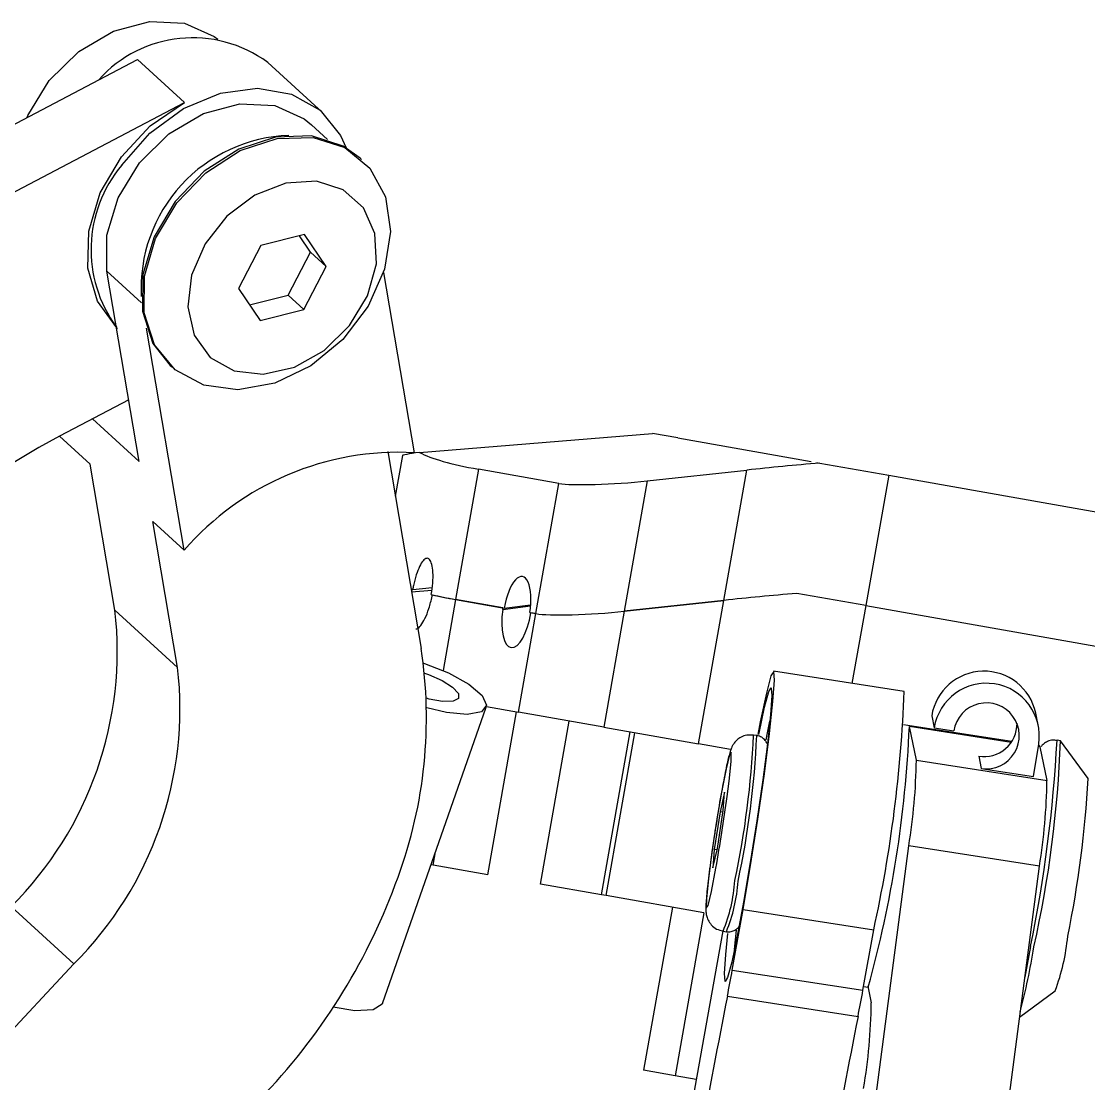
# Model space of a CAD drawing. Header units: millimetres. Extents: x -294 to 2792, y 5 to 1659.
# Drawn here: x -185.46 to -179.01, y 561.52 to 567.94 of the extents above; entities that cross this region are included whole.
import ezdxf

# ---------------------------------------------------------------- set-up
doc = ezdxf.new("R2010")
doc.units = ezdxf.units.MM
doc.layers.get('0').update_dxf_attribs({"lineweight": 18})

msp = doc.modelspace()

# ---------------------------------------------------------------- linework, layer by layer
at = {"color": 7, "linetype": 'Continuous', "lineweight": 25}
for p, q in [((-185.6067, 567.2687), (-184.7584, 567.7148)), ((-184.4744, 567.4548), (-184.7584, 567.7148)), ((-183.6403, 567.3932), (-183.9717, 567.6965)), ((-186.3506, 566.468), (-184.4744, 567.4548)), ((-183.6099, 567.2298), (-183.7078, 567.3194)), ((-183.4042, 567.1093), (-183.4136, 567.118)), ((-183.7489, 566.6562), (-184.0133, 566.5889)), ((-183.7136, 566.5497), (-183.78, 566.6483)), ((-183.6189, 566.463), (-183.7489, 566.6562)), ((-184.0133, 566.5889), (-184.1478, 566.3283)), ((-183.8481, 566.289), (-183.7136, 566.5497)), ((-183.7136, 566.5497), (-183.6189, 566.463)), ((-184.7478, 565.2831), (-184.9436, 566.4347)), ((-184.7345, 566.2433), (-184.9436, 566.4347)), ((-183.7534, 566.2024), (-183.6189, 566.463)), ((-183.2708, 566.4267), (-183.0854, 565.3365)), ((-184.1478, 566.3283), (-184.0178, 566.135)), ((-184.0814, 566.2296), (-183.8481, 566.289)), ((-183.8481, 566.289), (-183.7534, 566.2024)), ((-184.0178, 566.135), (-183.7534, 566.2024)), ((-184.4768, 564.7473), (-184.7052, 566.0903)), ((-184.5614, 565.864), (-184.5519, 565.8553)), ((-184.8113, 565.6566), (-185.2303, 565.4362)), ((-184.7478, 565.2831), (-185.0301, 565.5415)), ((-183.0547, 565.3379), (-181.6459, 565.4522)), ((-181.4935, 565.4254), (-181.6459, 565.4522)), ((-185.2298, 565.4365), (-185.0449, 565.2673)), ((-181.4935, 565.4254), (-180.6873, 565.2832)), ((-183.2465, 565.3439), (-183.044, 564.1528)), ((-183.1576, 565.3191), (-183.2007, 565.0746)), ((-184.8949, 564.3852), (-185.0449, 565.2673)), ((-180.6528, 565.2771), (-180.634, 565.2738)), ((-180.634, 565.2738), (-180.2179, 565.2004)), ((-182.6972, 565.2368), (-182.8361, 564.449)), ((-182.2115, 565.1512), (-182.6972, 565.2368)), ((-181.6772, 565.1658), (-181.0747, 565.2313)), ((-181.2136, 564.4434), (-181.0747, 565.2313)), ((-180.2179, 565.2004), (-180.3568, 564.4126)), ((-180.2179, 565.2004), (-178.0941, 564.826)), ((-182.3504, 564.3633), (-182.2115, 565.1512)), ((-181.6772, 565.1658), (-181.8161, 564.3779)), ((-184.6662, 564.9206), (-184.4768, 564.7473)), ((-184.5161, 564.0385), (-184.6662, 564.9206)), ((-183.1, 564.5116), (-183.1028, 564.4946)), ((-183.1021, 564.4947), (-182.9792, 564.5062)), ((-183.0949, 564.5099), (-182.9772, 564.521)), ((-180.3568, 564.4126), (-180.7729, 564.486)), ((-182.8361, 564.449), (-182.9118, 564.0197)), ((-182.8361, 564.449), (-182.5416, 564.397)), ((-182.5494, 564.3984), (-182.8361, 564.449)), ((-182.5508, 564.389), (-182.3828, 564.41)), ((-182.5416, 564.397), (-182.3823, 564.417)), ((-181.8161, 564.3779), (-181.2136, 564.4434)), ((-181.2136, 564.4434), (-181.8161, 564.3779)), ((-181.3667, 563.5752), (-181.2136, 564.4434)), ((-180.3568, 564.4126), (-180.4398, 563.9419)), ((-180.3568, 564.4126), (-178.233, 564.0381)), ((-184.8949, 564.3852), (-184.5161, 564.0385)), ((-182.5508, 564.389), (-182.5494, 564.3984)), ((-182.4555, 563.7672), (-182.3504, 564.3633)), ((-182.3879, 564.3699), (-182.3504, 564.3633)), ((-182.3504, 564.3633), (-182.3802, 564.3686)), ((-181.8161, 564.3779), (-181.9398, 563.6763)), ((-180.1247, 563.893), (-180.9145, 564.0154)), ((-183.2778, 562.0054), (-182.6504, 563.7983)), ((-182.6495, 563.8014), (-182.4555, 563.7672)), ((-182.6418, 562.7846), (-182.4681, 563.7695)), ((-181.9398, 563.6763), (-182.4555, 563.7672)), ((-179.3135, 563.6894), (-179.3287, 563.7624)), ((-182.3234, 562.7285), (-182.1498, 563.7133)), ((-179.9579, 563.7461), (-179.9427, 563.6731)), ((-181.9536, 562.6633), (-181.7799, 563.6481)), ((-181.9398, 563.6763), (-181.3667, 563.5752)), ((-181.9263, 562.6585), (-181.7527, 563.6433)), ((-179.4742, 563.5898), (-180.1293, 563.6913)), ((-180.0507, 563.4775), (-180.0929, 563.6802)), ((-179.4775, 563.5848), (-180.0929, 563.6802)), ((-179.9427, 563.6731), (-179.8242, 563.6547)), ((-181.175, 563.5414), (-181.3667, 563.5752)), ((-181.0153, 563.6263), (-181.035, 563.6293)), ((-179.3423, 563.379), (-179.3109, 563.5751)), ((-179.1802, 563.5948), (-179.1999, 563.5978)), ((-179.0122, 563.3657), (-179.1787, 563.5937)), ((-179.3031, 563.5577), (-179.3134, 563.5593)), ((-179.3063, 563.5637), (-179.3125, 563.5647)), ((-179.3031, 563.5577), (-179.3063, 563.5637)), ((-179.2609, 563.3551), (-179.3031, 563.5577)), ((-180.0507, 563.4775), (-179.2609, 563.3551)), ((-179.6734, 563.501), (-179.6582, 563.428)), ((-179.6582, 563.428), (-179.3423, 563.379)), ((-181.2103, 563.283), (-181.2373, 563.1653)), ((-181.2184, 563.1725), (-181.2103, 563.283)), ((-181.2373, 563.1653), (-181.2724, 562.9371)), ((-181.2535, 562.9443), (-181.2184, 563.1725)), ((-181.2199, 563.1626), (-181.2373, 563.1653)), ((-182.9707, 562.8426), (-182.9564, 562.924)), ((-181.2805, 562.8266), (-181.2535, 562.9443)), ((-181.2724, 562.9371), (-181.2805, 562.8266)), ((-181.2557, 562.9345), (-181.2724, 562.9371)), ((-180.587, 559.2136), (-180.097, 562.9596)), ((-179.3072, 562.8372), (-180.097, 562.9596)), ((-182.9707, 562.8426), (-182.984, 562.845)), ((-182.6418, 562.7846), (-182.9707, 562.8426)), ((-179.7973, 559.0912), (-179.3072, 562.8372)), ((-181.9536, 562.6633), (-182.3234, 562.7285)), ((-181.9263, 562.6585), (-181.9536, 562.6633)), ((-181.3359, 562.5544), (-181.9263, 562.6585)), ((-185.1435, 562.2456), (-185.5223, 562.5922)), ((-181.5254, 562.5878), (-181.6991, 561.603)), ((-181.3359, 562.5544), (-181.5095, 561.5696)), ((-181.1633, 562.2082), (-181.0982, 562.5743)), ((-181.0982, 562.5743), (-180.3084, 562.4518)), ((-181.2214, 562.4449), (-181.5307, 560.7068)), ((-181.2188, 562.4435), (-181.1991, 562.4404)), ((-181.15, 562.3333), (-181.1373, 562.4492)), ((-180.3736, 562.0858), (-180.3084, 562.4518)), ((-179.3599, 562.3513), (-179.3952, 562.1646)), ((-186.6812, 560.6021), (-185.1435, 562.2456)), ((-181.1633, 562.2082), (-180.3736, 562.0858)), ((-180.3693, 562.1094), (-180.3412, 562.1051)), ((-180.3444, 562.1111), (-180.3233, 562.0098)), ((-181.1932, 562.0501), (-180.4034, 561.9277)), ((-179.4266, 561.9244), (-179.2112, 562.0823)), ((-181.5095, 561.5696), (-181.6991, 561.603)), ((-181.3812, 561.5469), (-181.5095, 561.5696))]:
    msp.add_line(p, q, dxfattribs=at)
for points in [[(-185.4267, 567.3634), (-185.421, 567.3761), (-185.2919, 567.5869), (-185.1138, 567.7625), (-184.9043, 567.8857), (-184.6838, 567.9445), (-184.474, 567.9332), (-184.2953, 567.8528), (-184.274, 567.8365)], [(-184.8536, 567.0747), (-184.6849, 567.2675), (-184.4809, 567.4166), (-184.258, 567.5101), (-184.0343, 567.5404), (-183.8278, 567.5049), (-183.6555, 567.4066), (-183.5311, 567.2534), (-183.4974, 567.18)], [(-184.8792, 566.0871), (-184.8845, 566.0919), (-185.0013, 566.2518), (-185.059, 566.4522), (-185.0529, 566.6767), (-184.9836, 566.9073), (-184.8565, 567.1252), (-184.682, 567.3128), (-184.4744, 567.4548)], [(-184.9436, 566.4347), (-184.9442, 566.6525), (-184.8765, 566.8778), (-184.7474, 567.0885), (-184.5693, 567.2641), (-184.3598, 567.3874), (-184.1394, 567.4462), (-183.9295, 567.4348), (-183.7509, 567.3544), (-183.7078, 567.3194)], [(-183.4136, 567.118), (-183.515, 567.1899), (-183.7072, 567.2513), (-183.9243, 567.2451), (-184.147, 567.1718), (-184.3555, 567.0381), (-184.5313, 566.8558), (-184.6589, 566.641), (-184.7267, 566.4129), (-184.7289, 566.1918), (-184.6652, 565.9972), (-184.5614, 565.864)], [(-184.3587, 565.7444), (-184.5318, 565.8378), (-184.6558, 565.9885), (-184.7194, 566.1831), (-184.7173, 566.4043), (-184.6494, 566.6324), (-184.5219, 566.8471), (-184.346, 567.0294), (-184.1375, 567.1632), (-183.9148, 567.2364), (-183.6977, 567.2426), (-183.5055, 567.1813), (-183.3553, 567.0578), (-183.2605, 566.8832), (-183.2294, 566.673), (-183.2648, 566.4459), (-183.3636, 566.2219), (-183.517, 566.0212), (-183.7114, 565.8613), (-183.9294, 565.7567), (-184.1518, 565.7165), (-184.3587, 565.7444)], [(-184.1745, 565.8314), (-183.9986, 565.8108), (-183.8103, 565.8537), (-183.6299, 565.9553), (-183.4769, 566.1046), (-183.368, 566.2854), (-183.3149, 566.4782), (-183.3235, 566.662), (-183.3927, 566.817), (-183.5151, 566.9263), (-183.6774, 566.9781), (-183.862, 566.9668), (-184.0489, 566.8936), (-184.2179, 566.7664), (-184.3506, 566.599), (-184.4327, 566.4096), (-184.4553, 566.2187), (-184.4159, 566.047), (-184.3188, 565.913), (-184.1745, 565.8314)], [(-183.0305, 564.063), (-183.0238, 564.0609), (-182.8781, 564.0048), (-182.7554, 563.9372), (-182.6746, 563.8686), (-182.6483, 563.8094), (-182.6803, 563.7689), (-182.7658, 563.7533), (-182.8917, 563.7649), (-183.0108, 563.7934)], [(-183.0235, 564.0034), (-182.9996, 563.9953), (-182.9177, 563.9598), (-182.8539, 563.9195), (-182.8187, 563.881), (-182.8179, 563.8506), (-182.8515, 563.8333), (-182.9141, 563.832), (-182.9953, 563.8468), (-183.0126, 563.8515)], [(-181.0982, 562.5743), (-181.0529, 562.8401), (-181.0089, 563.121), (-180.9696, 563.3944), (-180.9382, 563.638), (-180.9173, 563.8321), (-180.9087, 563.9611), (-180.9129, 564.0143), (-180.9296, 563.9876), (-180.9575, 563.8831), (-180.9944, 563.7093), (-181.0092, 563.633)], [(-181.0032, 563.6334), (-181.0017, 563.6411), (-180.9685, 563.7975), (-180.9434, 563.8916), (-180.9283, 563.9156), (-180.9246, 563.8677), (-180.9324, 563.7516), (-180.9512, 563.5769), (-180.9794, 563.3577), (-181.0147, 563.1116), (-181.0544, 562.8588), (-181.0952, 562.6196), (-181.1337, 562.4134), (-181.1668, 562.2569), (-181.192, 562.1629), (-181.2071, 562.1389), (-181.2108, 562.1868), (-181.203, 562.3028), (-181.1899, 562.4291)], [(-180.9587, 563.601), (-180.9524, 563.6334), (-180.936, 563.7136)], [(-181.1947, 563.2575), (-181.183, 563.3504), (-181.1708, 563.4698), (-181.1701, 563.5261), (-181.1808, 563.5106), (-181.2013, 563.4258), (-181.2286, 563.2844), (-181.2584, 563.1081), (-181.2862, 562.9237), (-181.3078, 562.7592), (-181.32, 562.6397), (-181.3207, 562.5834), (-181.31, 562.5989), (-181.2895, 562.6838), (-181.2622, 562.8252)], [(-183.2778, 562.0054), (-183.2794, 562.0014), (-183.3341, 561.967), (-183.4444, 561.9621), (-183.5753, 561.9836)]]:
    msp.add_lwpolyline(points, dxfattribs=at)
for centre, radius, start, end in [((-184.4243, 567.0784), 0.7661, 53.78608, 137.98969), ((-183.8106, 566.329), 0.9268, 92.05545, 183.00958), ((-184.2486, 566.5646), 0.7913, 139.86273, 216.34966), ((-182.8301, 560.9368), 5.0996, 118.0781, 143.48762), ((-183.1792, 563.6206), 1.7184, 86.8678, 139.03231), ((-187.0633, 564.1377), 2.1824, 314.91787, 6.51273), ((-185.8041, 563.7339), 2.7918, 339.82398, 8.6305), ((-186.6845, 563.791), 2.1824, 314.91787, 6.51273), ((-179.6418, 563.695), 0.3202, 12.14842, 170.81704), ((-188.1717, 564.1864), 8.0524, 347.56013, 357.91162), ((-179.627, 563.6226), 0.3197, 351.4573, 170.91901), ((-179.6274, 563.6247), 0.1991, 261.08502, 171.33206), ((-179.6421, 563.6985), 0.2, 260.97559, 0.6205), ((-187.1305, 563.9825), 7.0441, 344.54201, 357.53991), ((-186.3565, 563.8652), 5.3267, 347.90889, 357.46262), ((-186.3371, 563.8621), 5.327, 347.90909, 357.46224), ((-187.8131, 564.0698), 8.6261, 348.50806, 356.86345), ((-185.8769, 563.8208), 6.7005, 347.30437, 358.06713), ((-183.4376, 563.5191), 3.3871, 350.49262, 359.29663), ((-182.6478, 563.3966), 3.3871, 350.49262, 359.29663), ((-185.3812, 563.7074), 6.3782, 348.29369, 356.92956), ((-191.2956, 564.6133), 10.1914, 349.89488, 352.35532), ((-186.7045, 564.0293), 3.7389, 316.66459, 340.3336), ((-182.1145, 562.8122), 0.9686, 337.62541, 356.28151), ((-182.0954, 562.8093), 0.9692, 337.63261, 356.27636), ((-180.4272, 562.5336), 1.297, 339.63879, 354.67644), ((-183.5344, 563.0217), 4.2479, 345.45743, 350.87698), ((-188.0751, 563.4293), 7.0188, 348.66777, 349.98115), ((-187.2853, 563.3069), 7.0188, 348.66777, 349.98115), ((-135.5196, 553.0291), 46.5559, 168.82735, 170.99253), ((-183.7102, 562.0513), 3.3871, 350.49262, 359.29663), ((-134.7298, 552.9067), 46.5559, 168.82735, 170.99253)]:
    msp.add_arc(centre, radius, start, end, dxfattribs=at)
for centre, major_axis, ratio, start_param, end_param in [((-176.9752, 565.8287), (6.1824, 0.5097), 0.009211, 2.958118, 3.139174), ((-176.9698, 565.8594), (6.1671, 0.4328), 0.097691, 3.29827, 3.514668), ((-180.3123, 565.0968), (2.0557, 0.1443), 0.097691, 1.721071, 1.943872), ((-181.8296, 565.1927), (0.4111, 0.0289), 0.097691, 3.514668, 5.085465), ((-182.4647, 564.3835), (0.0328, 0.2045), 0.377008, 4.706615, 7.848208), ((-177.1087, 565.0716), (6.1671, 0.4328), 0.097691, 3.370508, 3.377598), ((-177.1087, 565.0716), (6.1671, 0.4328), 0.097691, 3.444269, 3.514668), ((-177.1087, 565.0716), (6.1671, 0.4328), 0.097691, 3.447608, 3.514668), ((-180.4512, 564.309), (2.0557, 0.1443), 0.097691, 1.721071, 1.943872), ((-180.4512, 564.309), (2.0557, 0.1443), 0.097691, 1.721071, 1.943872), ((-182.4647, 564.3835), (0.0361, 0.2249), 0.377008, 1.606929, 4.706615), ((-181.9686, 564.4048), (0.4111, 0.0289), 0.097691, 3.514668, 5.085465), ((-181.9686, 564.4048), (0.4111, 0.0289), 0.097691, 3.514668, 5.085465)]:
    msp.add_ellipse(centre, major_axis=major_axis, ratio=ratio, start_param=start_param, end_param=end_param, dxfattribs=at)
for points, knots in [([(-182.9828, 564.4789), (-182.9792, 564.5023), (-182.9719, 564.5492), (-182.9714, 564.6139), (-182.9787, 564.664), (-182.9929, 564.6939), (-183.0115, 564.7014), (-183.0325, 564.6867), (-183.054, 564.6513), (-183.0742, 564.5985), (-183.0875, 564.548), (-183.0934, 564.5176), (-183.0949, 564.5099)], [0, 0, 0, 0, 0.0505026, 0.1010478, 0.1504543, 0.1983759, 0.2453628, 0.2921577, 0.3394587, 0.3878062, 0.4374798, 0.4542819, 0.4542819, 0.4542819, 0.4542819]), ([(-183.0767, 564.2724), (-183.0746, 564.2719), (-183.0657, 564.2698), (-183.0459, 564.2903), (-183.0203, 564.3319), (-182.9961, 564.3938), (-182.9825, 564.446), (-182.9771, 564.4745), (-182.9765, 564.4774)], [0, 0, 0, 0, 0.0167794, 0.0686995, 0.1218476, 0.1771562, 0.2344817, 0.2410107, 0.2410107, 0.2410107, 0.2410107]), ([(-181.0367, 563.6281), (-181.0498, 563.6293), (-181.0755, 563.6317), (-181.1098, 563.6185), (-181.1356, 563.6003), (-181.1525, 563.581), (-181.1629, 563.5639), (-181.1706, 563.5469), (-181.1807, 563.5178), (-181.1944, 563.4624), (-181.2185, 563.3429), (-181.2424, 563.2093), (-181.2565, 563.1191), (-181.2613, 563.088)], [0, 0, 0, 0, 0.0300422, 0.0587595, 0.0830745, 0.1045451, 0.1240215, 0.1462152, 0.1856717, 0.3051435, 0.4337525, 0.5689132, 0.639851, 0.639851, 0.639851, 0.639851]), ([(-180.951, 563.5733), (-180.9538, 563.5796), (-180.9595, 563.5927), (-180.9788, 563.6125), (-180.9991, 563.6243), (-181.0124, 563.6249), (-181.0156, 563.6251)], [0, 0, 0, 0, 0.02486194, 0.05118382, 0.07965086, 0.08887851, 0.08887851, 0.08887851, 0.08887851]), ([(-179.2009, 563.5962), (-179.2088, 563.5975), (-179.2281, 563.6008), (-179.2569, 563.5917), (-179.2807, 563.5767), (-179.2927, 563.5647), (-179.2959, 563.56), (-179.296, 563.5599)], [0, 0, 0, 0, 0.0219437, 0.054314, 0.0819621, 0.1077671, 0.1086637, 0.1086637, 0.1086637, 0.1086637]), ([(-181.2613, 563.088), (-181.2657, 563.0608), (-181.2794, 562.9757), (-181.299, 562.8341), (-181.3166, 562.6907), (-181.3232, 562.6069), (-181.3239, 562.5702), (-181.3205, 562.5404), (-181.3112, 562.5107), (-181.2907, 562.4797), (-181.2598, 562.4541), (-181.2333, 562.4477), (-181.2204, 562.4446)], [0, 0, 0, 0, 0.0640476, 0.2003863, 0.3371521, 0.4759389, 0.550666, 0.5801058, 0.6085666, 0.6372968, 0.6700019, 0.7008716, 0.7008716, 0.7008716, 0.7008716]), ([(-181.1989, 562.4413), (-181.1971, 562.4407), (-181.1857, 562.4372), (-181.1647, 562.4414), (-181.1423, 562.4515), (-181.1287, 562.4629), (-181.1242, 562.4689), (-181.1228, 562.4708)], [0, 0, 0, 0, 0.00519625, 0.0337757, 0.05693017, 0.07755686, 0.08734983, 0.08734983, 0.08734983, 0.08734983])]:
    msp.add_open_spline(points, degree=3, knots=knots, dxfattribs=at)

doc.saveas('drawing.dxf')
